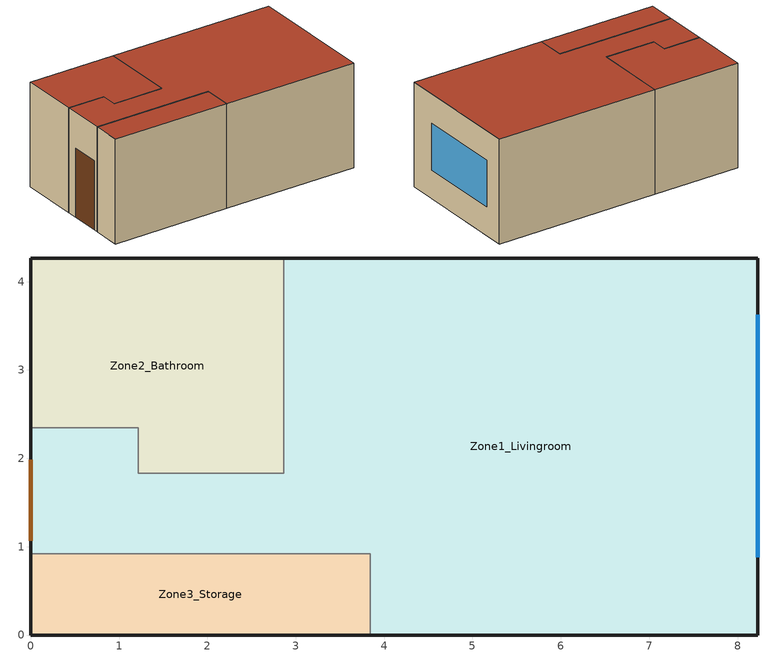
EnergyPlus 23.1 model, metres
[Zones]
Zone1_Livingroom
 floor outside (Floor): 3.84,0.92 0,0.92 0,2.35 1.22,2.35 1.22,1.83 2.86,1.83 2.86,4.27 8.23,4.27 8.23,0 3.84,0 z0
 wall outside (Exterior Wall): 3.84,0 8.23,0 8.23,4.27 2.86,4.27 / 0,2.35 0,0.92 z0:3.36
 wall to Zone2_Bathroom (Interior Wall): 2.86,4.27 2.86,1.83 1.22,1.83 1.22,2.35 0,2.35 z0:3.36
 wall to Zone3_Storage (Interior Wall): 0,0.92 3.84,0.92 3.84,0 z0:3.36
 window (Exterior Window): 8.23,0.88 8.23,3.62 z0.91:2.41
 door (Exterior Door): 0,1.98 0,1.07 z0:2.22
 roof outside (Roof): 3.84,0 8.23,0 8.23,4.27 2.86,4.27 2.86,1.83 1.22,1.83 1.22,2.35 0,2.35 0,0.92 3.84,0.92 z3.36
Zone2_Bathroom
 floor outside (Floor): 0,4.27 2.86,4.27 2.86,1.83 1.22,1.83 1.22,2.35 0,2.35 z0
 wall outside (Exterior Wall): 2.86,4.27 0,4.27 0,2.35 z0:3.36
 roof outside (Roof): 0,2.35 1.22,2.35 1.22,1.83 2.86,1.83 2.86,4.27 0,4.27 z3.36
Zone3_Storage
 floor outside (Floor): 0,0.92 3.84,0.92 3.84,0 0,0 z0
 wall outside (Exterior Wall): 0,0.92 0,0 3.84,0 z0:3.36
 roof outside (Roof): 0,0 3.84,0 3.84,0.92 0,0.92 z3.36
[Building]
iUnit: North Axis {deg}=0; Terrain=Suburbs; Loads Convergence Tolerance Value=0.04; Temperature Convergence Tolerance Value=0.4; Solar Distribution=FullExterior; Maximum Number of Warmup Days=25; Minimum Number of Warmup Days=6
[Site:Location]
Denver Centennial Golden Nr CO USA: Latitude=39.74; Longitude=-105.18; Time Zone=-7; Elevation {m}=1829
[Site:WaterMainsTemperature]
Calculation Method=Correlation; Annual Average Outdoor Air Temperature {C}=9.5; Max Difference Monthly Averages {deltaC}=20
[SizingPeriod:DesignDay] Day of Month=21; Dry-Bulb Temperature Range Modifier Type=DefaultMultipliers; Humidity Condition Type=Wetbulb; Barometric Pressure {Pa}=81000; Rain Indicator=No; Snow Indicator=No; Daylight Saving Time Indicator=No; Solar Model Indicator=ASHRAEClearSky
Name | Month | Day Type | Maximum Dry-Bulb Temperature {C} | Daily Dry-Bulb Temperature Range {deltaC} | Wetbulb at Maximum Dry-Bulb {C} | Wind Speed {m/s} | Wind Direction {deg} | Sky Clearness
Golden Htg 99.6% Design Day | 1 | WinterDesignDay | -17.8 | 0 | -17.8 | 2.8 | 140 | 0
Golden Clg 0.4% Design Day | 7 | SummerDesignDay | 33 | 15.1 | 15.5 | 4.6 | 0 | 1
[Material] Thermal Absorptance=0.9; Visible Absorptance=0.7
Name | Roughness | Thickness {m} | Conductivity {W/m-K} | Density {kg/m3} | Specific Heat {J/kg-K} | Solar Absorptance | Conductivity | Density | Specific Heat
Rodent Barrier HDPE | Smooth | 0.00127 | 0.50073 | 949.897 | 1820 | 0.7
Floor Insulated Joist Layer | Smooth | 0.36733 | 0.04792 | 101.493 | 986.83 | 0.7
Floor OSB | Smooth | 0.04445 | 0.11913 | 543.988 | 1209.99 | 0.7
Floor Plywood | Smooth | 0.00635 | 0.11538 | 543.988 | 1209.99 | 0.7
Roof EPDM Rubber | Smooth | 0.00254 | 0.20031 | 1009.165 | 2009.66 | 0.3
Roof OSB; Wall OSB | Smooth | 0.0127 | 0.11918 | 543.988 | 1209.99 | 0.7
Roof Insulated Truss Layer | Smooth | 0.94932 | 0.0494 | 52.797 | 795.49 | 0.7
Drywall 5/8in | MediumSmooth | 0.01588 | 0.16024 | 799.964 | 1089.99 | 0.7
Wall Exterior Finish OSB | Smooth | 0.01588 | 0.11918 | 543.988 | 1209.99 | 0.5
Wall Rigid Insulation | Smooth | 0.0254 | 0.02884 | 36.5 | 1498.87 | 0.7
Wall Stud Layer | Smooth | 0.1397 | 0.04221 | 120.796 | 1077.26 | 0.7
Door EPS | MediumSmooth | 0.0381 |  |  |  | 0.7 | 0.02943 | 24 | 1210
[Material:AirGap]
Interior Wall Cavity: Thermal Resistance {m2-K/W}=0.17
[WindowMaterial:SimpleGlazingSystem]
iUnit Window Glazing: U-Factor {W/m2-K}=1.2663; Solar Heat Gain Coefficient=0.43; Visible Transmittance=0.42
[Construction]
Floor: Rodent Barrier HDPE, Floor Insulated Joist Layer, Floor OSB, Floor Plywood
Roof: Roof EPDM Rubber, Roof OSB, Roof Insulated Truss Layer, Drywall 5/8in
Exterior Wall: Wall Exterior Finish OSB, Wall Rigid Insulation, Wall OSB, Wall Stud Layer, Drywall 5/8in
Interior Wall: Drywall 5/8in, Interior Wall Cavity, Drywall 5/8in
Exterior Door: Door EPS
Exterior Window: iUnit Window Glazing
[Zone] X=0; Y=0; Z=0; Type=1; Multiplier=1; Ceiling Height=autocalculate; Volume=autocalculate; Floor Area=autocalculate
Zone1_Livingroom; Zone2_Bathroom; Zone3_Storage
[People]
Z1_People: Zone=Zone1_Livingroom; Number of People Schedule=Business Hours; Method=People; Number of People=2; Fraction Radiant=0.3; Sensible Heat Fraction=autocalculate; Activity Level Schedule=Activity Level
[Lights] Schedule=Business Hours; Method=Watts/Area; Watts per Zone Floor Area {W/m2} (assumed)=5; Return Air Fraction=0; Fraction Radiant=0.32; Fraction Visible=0.25; Fraction Replaceable=1
Name | Zone
Z1_Lights | Zone1_Livingroom
Z2_Lights | Zone2_Bathroom
Z3_Lights | Zone3_Storage
[ElectricEquipment]
Z1_Background_Electric: Zone=Zone1_Livingroom; Schedule=Background Electricity Fraction; Method=EquipmentLevel; Design Level {W} = max of Appendix C (0.149 kW)=149; Fraction Latent=0; Fraction Radiant=0.3; Fraction Lost=0
[ZoneInfiltration:DesignFlowRate] Schedule=Always On; Method=AirChanges/Hour; Air Changes per Hour (I=1)=1; A=0.03; B=0.003; C=0; D=0
Name | Zone
Z1_Infiltration | Zone1_Livingroom
Z2_Infiltration | Zone2_Bathroom
Z3_Infiltration | Zone3_Storage
[HVACTemplate:Thermostat]
Name | Heating 72F {C} | Cooling 76F {C} | Heating 74F {C} | Cooling Setpoint {C} (placeholder: heating-only zone, never reached)
Zone1 Dual SP | 22.2222 | 24.4444
Zone2 Heating SP |  |  | 23.3333 | 50
[HVACTemplate:Zone:PTAC] Cooling Supply Air Flow Rate=autosize; Heating Supply Air Flow Rate=autosize; Outdoor Air Method=Flow/Person; OA per Person=0.00944; Fan Placement=DrawThrough; Fan Total Efficiency=0.7; Fan Delta Pressure=75; Fan Motor Efficiency=0.9; Cooling Coil Type=SingleSpeedDX; Cooling Capacity=autosize; SHR=autosize; Cooling COP=3; Heating Coil Type=Electric; Heating Capacity=autosize
Name | Template Thermostat
Zone1_Livingroom | Zone1 Dual SP
Zone2_Bathroom | Zone2 Heating SP
[Schedule:Compact]
Always On: Fraction, Through: 12/31, For: AllDays, Until: 24:00, 1
Business Hours: Fraction, Through: 12/31, For: Monday Tuesday Wednesday Thursday SummerDesignDay, Until: 08:00, 0, Until: 17:00, 1, Until: 24:00, 0, For: Friday, Until: 08:00, 0, Until: 16:00, 1, Until: 24:00, 0, For: AllOtherDays, Until: 24:00, 0
Activity Level: ActivityLevel, Through: 12/31, For: AllDays, Until: 24:00, 120
[Schedule:File]
Background Electricity Fraction: Type Limits=Fraction; File=C:/UAStudy/Spring2026/Claude/Project3/tests/test6/output/Schedule_electricity.csv; Column Number=2; Rows to Skip at Top=1; Number of Hours of Data=8760; Column Separator=Comma; Interpolate to Timestep=No; Minutes per Item=60; Adjust Schedule for Daylight Savings=No
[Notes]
iUnit modular apartment (NREL) - Golden, CO. Generated from Project 1 description + Appendices A-C.
Units: SI (inputs converted from the imperial values in the description). HVAC via HVACTemplate (run ExpandObjects / energyplus -x).
